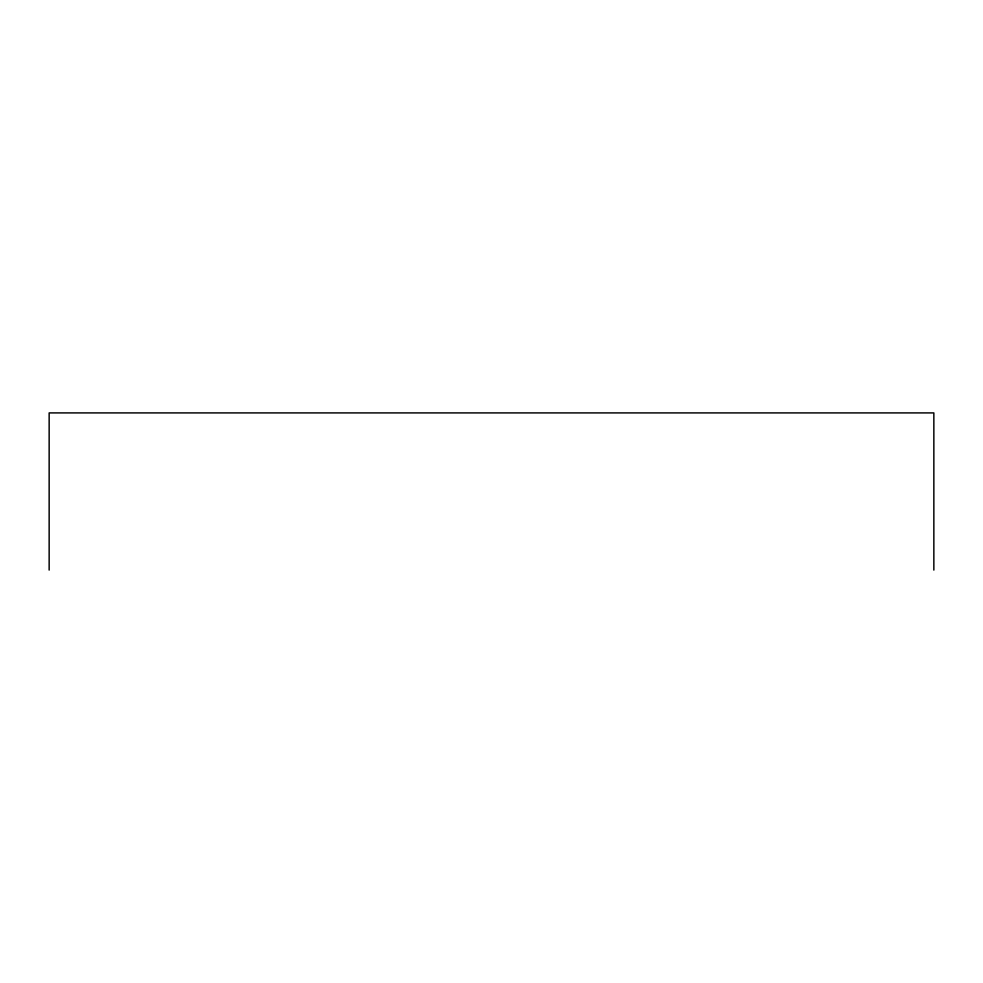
<?xml version="1.0" encoding="UTF-8"?>
<svg xmlns="http://www.w3.org/2000/svg" width="983" height="983" viewBox="0 0 983 983"><rect width="100%" height="100%" fill="white"/><g stroke="black" fill="none" stroke-linecap="round" stroke-linejoin="round"><path stroke-width="1.47" d="M933.85 570.091L933.85 412.909L49.15 412.909L49.15 570.091"/></g></svg>
